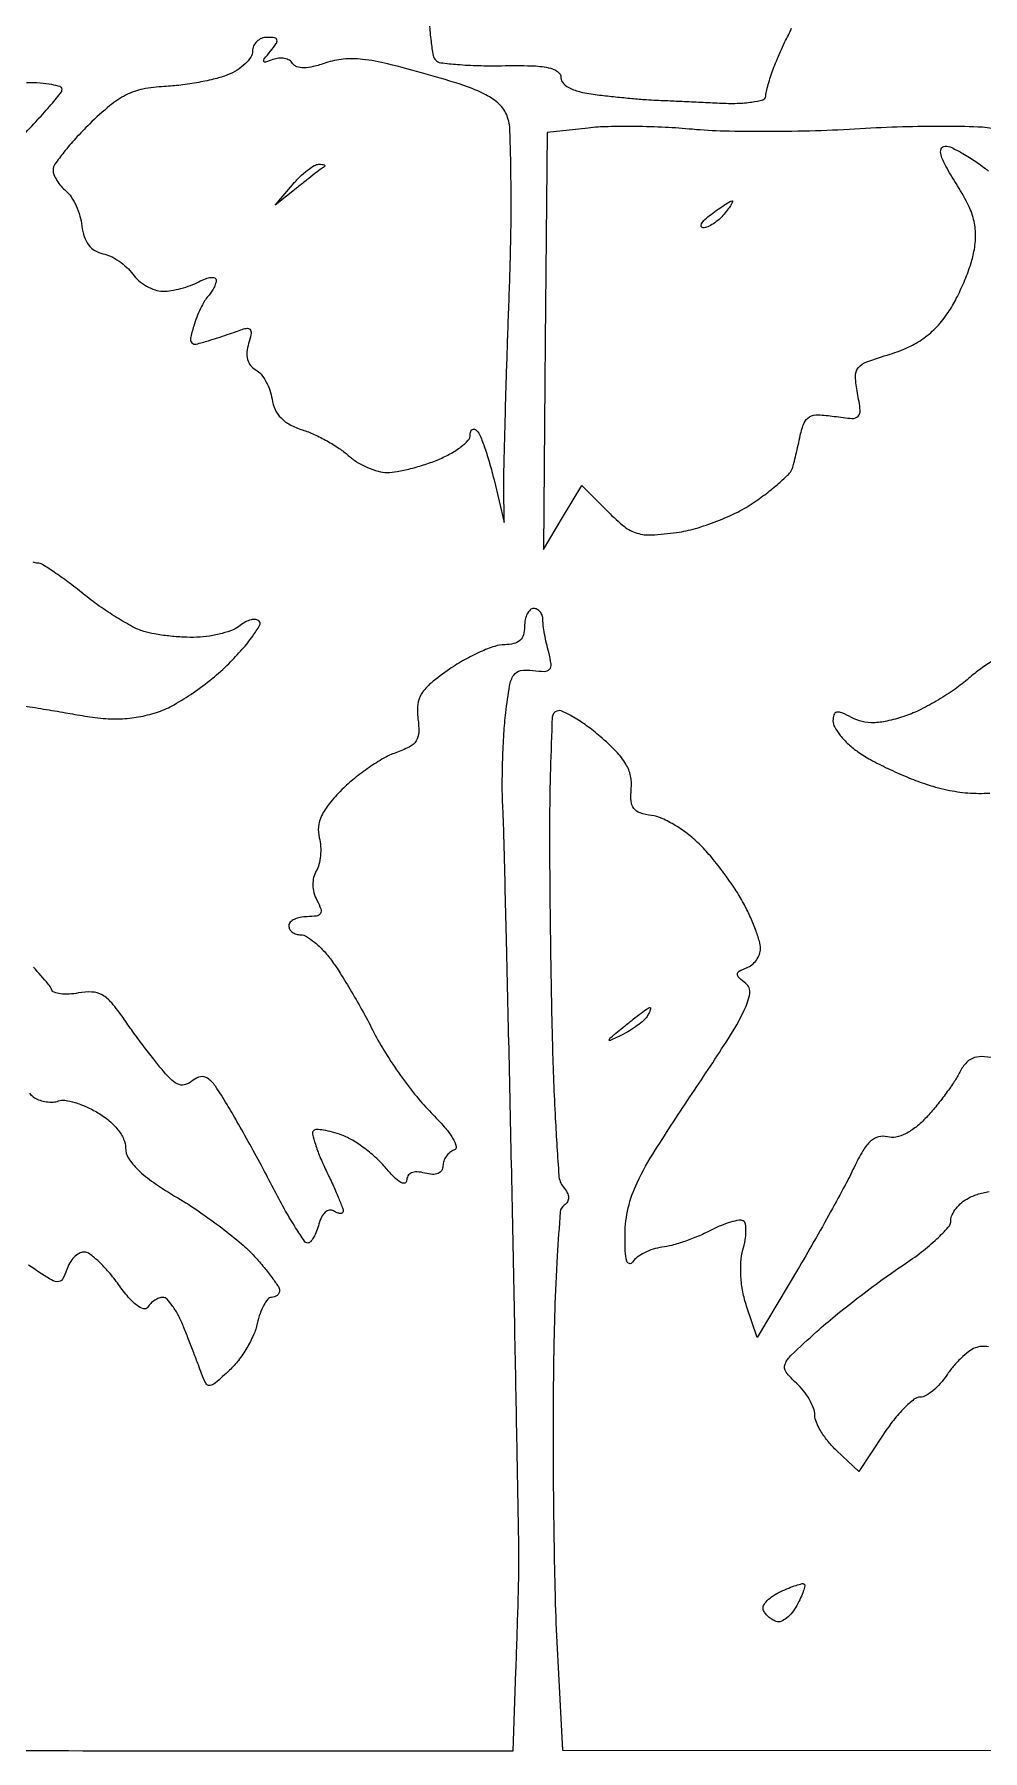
# Model space of a CAD drawing. Extents: x 0 to 102, y 0 to 135.
# Drawn here: x 32.4 to 41.24, y 0 to 16.02 of the extents above; entities that cross this region are included whole.
import ezdxf

# ---------------------------------------------------------------- set-up
doc = ezdxf.new("R2010")
doc.units = 0
doc.header["$MEASUREMENT"] = 0

msp = doc.modelspace()

# ---------------------------------------------------------------- linework, layer by layer
for points in [[(36.082035, 16.112494, 0.016098), (36.097164, 15.951528, 0.012771), (36.117179, 15.820385, 0.15336), (36.140575, 15.775591, 0.167222), (36.187382, 15.752765, 0.010125), (36.34495, 15.73662, 0.014233), (36.53716, 15.726347, 0.009983), (36.753925, 15.725271, -0.00944), (37.032632, 15.72419, -0.044319), (37.191723, 15.706403, -0.097696), (37.277789, 15.670552, -0.250376), (37.3086, 15.61288, 0.204819), (37.331989, 15.558178, 0.084924), (37.400018, 15.512308, 0.054578), (37.511574, 15.475986, 0.022705), (37.66815, 15.450667, 0.003313), (37.818215, 15.434354, 0.003104), (37.971785, 15.41965, 0.003089), (38.108225, 15.408291, 0.010636), (38.1969, 15.403354, -0.002312), (38.288802, 15.399771, -0.000562), (38.440448, 15.392985, -0.000577), (38.614311, 15.384809, -0.000574), (38.788398, 15.37622, 0.018466), (38.952433, 15.374003, 0.030659), (39.090215, 15.385703, 0.032025), (39.191893, 15.407379, 0.309979), (39.218705, 15.4395, -0.033967), (39.225859, 15.483197, -0.01003), (39.242667, 15.548951, -0.010018), (39.264588, 15.622315, -0.010628), (39.289032, 15.6933, -0.010262), (39.318628, 15.768837, -0.006373), (39.356293, 15.856287, -0.006392), (39.395681, 15.941671, -0.011477), (39.430493, 16.01055, 0.031366), (39.460404, 16.076083, 0.111847)], [(32.259462, 15.043126, 0.007018), (32.411258, 15.201629, 0.010433), (32.539234, 15.344955, 0.005863), (32.642123, 15.468031, 0.172832), (32.6556, 15.505856, 0.331707), (32.637955, 15.529526, 0.02722), (32.558307, 15.548615, 0.028012), (32.451354, 15.562032, 0.017197), (32.32439, 15.5664, 0.042185)], [(41.3694, 15.131907, 0.043516), (41.197642, 15.152792, 0.007787), (40.87449, 15.158755, 0.008358), (40.494589, 15.153497, 0.007461), (40.1004, 15.135557, -0.007926), (39.684518, 15.117017, -0.00648), (39.239331, 15.11001, -0.006554), (38.829562, 15.114243, -0.017081), (38.5353, 15.13121, 0.011035), (38.280682, 15.148982, 0.008772), (38.005228, 15.157268, 0.008885), (37.749566, 15.155928, 0.021915), (37.5624, 15.1434), (37.1817, 15.1011), (37.163356, 13.1553), (37.145011, 11.2095), (37.323915, 11.507732), (37.50282, 11.805965), (37.7485, 11.560285, 0.027694), (37.901135, 11.423682, 0.09619), (38.017886, 11.362475, 0.086907), (38.155435, 11.346212, 0.020135), (38.388275, 11.368622, 0.03676), (38.563177, 11.405847, 0.022285), (38.763614, 11.473999, 0.022269), (38.957558, 11.559877, 0.036174), (39.112617, 11.6515, 0.013188), (39.240955, 11.745543, 0.017019), (39.353374, 11.838856, 0.014863), (39.441049, 11.921614, 0.125675), (39.468466, 11.96793, 0.010052), (39.481352, 12.01554, 0.002504), (39.500463, 12.093899, 0.002559), (39.521426, 12.183795, 0.002568), (39.541442, 12.27379, -0.043017), (39.577767, 12.391348, -0.169117), (39.627092, 12.447503, -0.139833), (39.706712, 12.466746, -0.026255), (39.857481, 12.452649, 0.015839), (40.026201, 12.433322, 0.220641), (40.08223, 12.453898, 0.232), (40.101109, 12.50927, 0.017515), (40.074734, 12.670281, -0.03701), (40.055566, 12.824813, -0.189047), (40.082625, 12.905317, -0.131862), (40.163738, 12.962086, -0.014838), (40.379111, 13.033161, 0.036601), (40.549153, 13.097602, 0.046753), (40.693757, 13.182107, 0.048271), (40.816529, 13.289517, 0.04332), (40.921441, 13.422217, 0.02731), (40.996805, 13.551498, 0.018455), (41.068933, 13.706201, 0.018624), (41.127724, 13.861391, 0.034873), (41.161592, 13.991227, 0.046044), (41.176418, 14.149457, 0.064591), (41.158381, 14.290042, 0.054102), (41.101591, 14.438791, 0.022577), (40.99514, 14.625598, -0.013002), (40.898356, 14.788127, -0.055523), (40.854437, 14.891959, -0.159612), (40.856004, 14.949274, -0.316725), (40.891406, 14.9742, -0.109818), (40.953937, 14.960298, -0.020503), (41.058885, 14.905859, -0.021072), (41.178458, 14.830616, -0.017887), (41.298192, 14.74155, -0.01529)], [(32.253886, 9.758248, -0.001608), (32.456952, 9.725638, -0.001601), (32.664157, 9.690998, -0.002493), (32.84247, 9.659685, 0.024447), (33.040247, 9.633842, 0.032952), (33.220683, 9.631104, 0.03512), (33.390311, 9.651716, 0.035013), (33.555563, 9.695877, 0.046583), (33.700279, 9.761238, 0.020765), (33.877787, 9.872242, 0.020342), (34.057213, 10.006126, 0.025923), (34.210545, 10.144334, 0.015822), (34.336856, 10.278901, 0.025864), (34.434035, 10.401462, 0.023724), (34.498767, 10.502178, 0.339511), (34.493547, 10.541853, 0.1747), (34.462742, 10.556336, 0.081485), (34.418116, 10.553251, 0.065661), (34.366978, 10.53384, 0.049745), (34.317167, 10.500249, -0.078676), (34.251861, 10.461483, -0.028586), (34.149385, 10.427352, -0.027503), (34.031036, 10.402206, -0.029415), (33.913272, 10.390918, -0.021378), (33.788782, 10.391666, -0.01532), (33.650024, 10.402705, -0.015514), (33.518297, 10.42141, -0.03185), (33.417, 10.445745, -0.049123), (33.312141, 10.489783, -0.015226), (33.164041, 10.575807, -0.015064), (33.003392, 10.682627, -0.016035), (32.852862, 10.79682, 0.009258), (32.712545, 10.906292, 0.012879), (32.582699, 10.998652, 0.009341), (32.472119, 11.070129, 0.139685), (32.428351, 11.0826, -0.113301), (32.38555, 11.092425, -0.011206)], [(30.837266, 0.003997, 0.000932), (32.982498, 0), (36.862596, 0), (36.889197, 0.74025, 0.000889), (36.899513, 1.042267, 0.000951), (36.908513, 1.337605, 0.0009), (36.915309, 1.591496, 0.004468), (36.917598, 1.7343, 0.006261), (36.916585, 1.920836, 0.000131), (36.89974, 2.845468, 0.000305), (36.879101, 3.926515, 0.000206), (36.854278, 5.1606, 0.000369), (36.827717, 6.409704, 0.0005), (36.801765, 7.53786, 0.000332), (36.778396, 8.485116, 0.005589), (36.766954, 8.7984, -0.012128), (36.762059, 9.007291, -0.007643), (36.76599, 9.251274, -0.007672), (36.777214, 9.491221, -0.013954), (36.794852, 9.6867, -0.010966), (36.830072, 9.936937, -0.101743), (36.868814, 10.03846, -0.215238), (36.932884, 10.080387, -0.074113), (37.046257, 10.081237, 0.029015), (37.156593, 10.072118, 0.222388), (37.202956, 10.092447, 0.220366), (37.217303, 10.141215, 0.028493), (37.194635, 10.250437, -0.011214), (37.174289, 10.33387, -0.010094), (37.156918, 10.4211, -0.010173), (37.144514, 10.499944, -0.031203), (37.140555, 10.55385, 0.078351), (37.133733, 10.594247, 0.089659), (37.114888, 10.628536, 0.09957), (37.087156, 10.651468, 0.12374), (37.0548, 10.6596, 0.191087), (37.022493, 10.646785, 0.088204), (36.995051, 10.609897, 0.068025), (36.976434, 10.555154, 0.048028), (36.9702, 10.4904, -0.073334), (36.958959, 10.414171, -0.135653), (36.925825, 10.36161, -0.126223), (36.868438, 10.331181, -0.059176), (36.784397, 10.3212, 0.080151), (36.690969, 10.306126, 0.024253), (36.556536, 10.25423, 0.023612), (36.409206, 10.180476, 0.023672), (36.269614, 10.093217, 0.020058), (36.097044, 9.96308, 0.079467), (36.009131, 9.864042, 0.113728), (35.972968, 9.762094, 0.065122), (35.975023, 9.630931, -0.042969), (35.982607, 9.504348, -0.138702), (35.957802, 9.424636, -0.129691), (35.893694, 9.366624, -0.035553), (35.767471, 9.312287, 0.045806), (35.656375, 9.261742, 0.020607), (35.52046, 9.176581, 0.020198), (35.383291, 9.074168, 0.025925), (35.266329, 8.968744, 0.025364), (35.147203, 8.836878, 0.060693), (35.076985, 8.725554, 0.081921), (35.047791, 8.623265, 0.090355), (35.054543, 8.520618, -0.046047), (35.067148, 8.43935, -0.037767), (35.065948, 8.351459, -0.039208), (35.052215, 8.270251, -0.07707), (35.026783, 8.210056, 0.082144), (35.002259, 8.150337, 0.062436), (34.995112, 8.079827, 0.059102), (35.005673, 8.005816, 0.057959), (35.03328, 7.935808, -0.034703), (35.069193, 7.855821, -0.225701), (35.065278, 7.813064, -0.227475), (35.029691, 7.78933, -0.035224), (34.942777, 7.7832, 0.047166), (34.876879, 7.77697, 0.067147), (34.821177, 7.758349, 0.087294), (34.783615, 7.730912, 0.193822), (34.7706, 7.6986, 0.130281), (34.779151, 7.666338, 0.100666), (34.803203, 7.638851, 0.088559), (34.839183, 7.620365, 0.07463), (34.88159, 7.614, -0.139014), (34.935829, 7.598623, -0.034746), (35.011402, 7.544445, -0.032804), (35.092471, 7.467849, -0.027894), (35.167642, 7.377216, -0.019003), (35.250107, 7.256325, -0.007187), (35.356357, 7.081564, -0.007107), (35.466597, 6.887982, -0.008609), (35.564244, 6.703244, 0.022883), (35.671876, 6.512965, 0.014708), (35.81297, 6.302217, 0.014785), (35.963552, 6.103698, 0.02673), (36.09987, 5.95197, -0.017623), (36.221354, 5.821607, -0.042312), (36.299119, 5.715026, -0.073775), (36.330904, 5.639528, -0.393698), (36.311377, 5.603693, 0.089748), (36.272172, 5.582235, 0.06985), (36.238932, 5.546665, 0.06915), (36.216488, 5.502913, 0.084174), (36.2088, 5.45757, -0.138708), (36.196579, 5.414364, -0.161113), (36.164039, 5.386956, -0.111351), (36.110819, 5.378437, -0.048218), (36.0396, 5.389887, 0.048195), (35.967404, 5.401498, 0.115871), (35.914334, 5.392521, 0.165067), (35.882108, 5.363944, 0.129343), (35.86998, 5.318517, -0.362795), (35.8518, 5.29692, -0.180948), (35.814186, 5.30388, -0.062034), (35.753152, 5.35173, -0.022921), (35.67963, 5.432876, 0.034029), (35.590531, 5.52693, 0.024679), (35.479706, 5.619346, 0.025091), (35.365205, 5.696934, 0.04876), (35.265749, 5.744724, 0.020701), (35.176965, 5.773076, 0.028912), (35.095472, 5.790436, 0.028627), (35.029485, 5.796714, 0.208705), (35.000568, 5.785368, 0.261973), (34.991736, 5.753818, 0.017203), (35.018283, 5.659318, 0.021393), (35.060662, 5.543595, 0.014063), (35.11877, 5.414156, -0.005659), (35.179843, 5.284008, -0.007867), (35.231367, 5.166013, -0.005169), (35.27183, 5.066343, -0.094101), (35.2782, 5.032794, -0.248553), (35.270452, 5.018171, -0.162739), (35.251676, 5.0129, -0.086439), (35.222558, 5.019455, -0.039948), (35.187906, 5.037219, 0.189716), (35.149832, 5.044092, 0.133697), (35.110474, 5.024485, 0.092644), (35.075561, 4.979315, 0.054424), (35.051139, 4.915312, -0.027969), (35.02921, 4.847254, -0.039458), (35.001706, 4.789803, -0.044705), (34.972971, 4.7491, -0.220136), (34.948116, 4.7376, -0.248649), (34.917031, 4.754077, -0.007584), (34.834495, 4.879833, -0.013307), (34.740957, 5.036223, -0.00861), (34.640733, 5.221798, 0.003643), (34.530411, 5.431012, 0.002744), (34.406202, 5.659444, 0.002774), (34.287055, 5.872917, 0.006397), (34.194562, 6.031718, 0.014694), (34.086231, 6.200882, 0.088819), (34.013518, 6.274953, 0.200994), (33.948626, 6.289516, 0.129921), (33.87779, 6.256657, -0.084324), (33.808701, 6.216688, -0.173554), (33.747058, 6.215915, -0.111033), (33.68011, 6.257173, -0.024819), (33.588292, 6.356188, -0.009143), (33.510263, 6.452721, -0.004349), (33.413208, 6.579649, -0.004309), (33.314027, 6.714121, -0.006103), (33.228264, 6.835617, 0.025305), (33.118761, 6.978751, 0.088713), (33.029579, 7.052382, 0.115887), (32.934145, 7.08008, 0.060038), (32.809598, 7.071572, -0.03309), (32.720805, 7.060686, -0.047276), (32.64153, 7.063752, -0.057453), (32.581843, 7.07886, -0.221083), (32.555798, 7.105562, 0.093813), (32.527601, 7.154261, 0.003625), (32.38989, 7.311534, 0.00636)], [(41.326217, 10.165601, 0.021777), (41.211915, 10.087436, 0.018125), (41.097394, 9.994903, -0.028567), (40.968201, 9.894899, -0.018752), (40.809156, 9.794272, -0.01888), (40.646374, 9.707685, -0.034132), (40.506393, 9.651309, -0.023338), (40.348979, 9.608089, -0.050676), (40.224648, 9.593095, -0.063495), (40.118949, 9.604561, -0.064217), (40.019943, 9.642183, 0.021001), (39.929511, 9.685799, 0.147635), (39.88148, 9.691311, 0.279776), (39.855278, 9.668121, 0.075316), (39.8466, 9.610837, 0.130718), (39.862274, 9.551907, 0.039459), (39.914941, 9.474726, 0.036547), (39.990214, 9.394046, 0.032573), (40.07925, 9.32177, 0.029831), (40.19571, 9.249225, 0.013088), (40.357712, 9.166672, 0.012899), (40.534686, 9.087787, 0.016859), (40.700506, 9.02541, 0.026977), (40.909368, 8.967123, 0.035827), (41.104413, 8.938328, 0.034143), (41.308782, 8.936959, 0.021445)], [(41.349916, 6.464771, 0.04221), (41.231115, 6.477422, 0.108992), (41.146991, 6.460771, 0.117673), (41.081564, 6.411362, 0.053763), (41.022329, 6.321402, -0.028302), (40.970753, 6.23367, -0.012366), (40.893076, 6.123188, -0.012192), (40.804594, 6.009625, -0.015931), (40.717974, 5.910493, -0.035558), (40.620925, 5.820135, -0.053769), (40.523908, 5.757787, -0.065312), (40.432931, 5.726288, -0.115169), (40.353845, 5.72838, 0.127791), (40.271402, 5.72851, 0.122863), (40.197929, 5.688644, 0.074478), (40.125524, 5.599195, 0.022294), (40.043184, 5.443787, -0.011806), (39.959124, 5.276755, -0.003613), (39.824341, 5.028319, -0.003614), (39.669365, 4.752258, -0.003946), (39.51484, 4.486496), (39.140781, 3.854691), (39.041165, 4.148096, -0.034629), (39.005858, 4.281856, -0.03104), (38.987713, 4.424205, -0.032302), (38.987693, 4.559886, -0.052962), (39.007142, 4.673009, 0.027899), (39.027636, 4.764525, 0.039017), (39.034877, 4.848001, 0.043921), (39.02967, 4.913572, 0.215805), (39.009451, 4.94363, 0.183604), (38.970317, 4.951173, 0.028379), (38.891986, 4.932874, 0.028486), (38.79793, 4.899264, 0.021293), (38.698434, 4.852092, -0.021843), (38.58895, 4.800331, -0.016518), (38.464731, 4.752876, -0.016786), (38.344901, 4.716029, -0.036781), (38.25073, 4.697799, 0.047221), (38.168771, 4.680153, 0.041615), (38.087857, 4.646929, 0.043861), (38.019671, 4.604137, 0.089749), (37.977076, 4.557828, -0.314554), (37.94754, 4.545457, -0.281784), (37.923163, 4.568727, -0.055209), (37.909313, 4.661005, -0.012006), (37.906948, 4.8222, -0.055844), (37.936459, 5.065073, -0.05345), (38.019095, 5.299213, -0.030237), (38.188456, 5.604464, -0.005838), (38.534058, 6.1335, 0.004418), (38.870435, 6.645235, 0.029794), (39.019372, 6.909571, 0.071463), (39.070178, 7.067713, 0.276401), (39.034319, 7.159845, -0.02053), (38.967906, 7.215936, -0.221072), (38.954766, 7.24761, -0.267824), (38.971604, 7.274156, -0.02895), (39.040414, 7.305239, 0.079766), (39.089875, 7.333928, 0.06546), (39.131793, 7.378452, 0.066619), (39.160134, 7.431396, 0.089852), (39.1698, 7.484751, 0.071789), (39.159873, 7.553539, 0.017349), (39.123453, 7.662939, 0.017449), (39.072418, 7.786761, 0.016542), (39.012024, 7.90899, 0.023145), (38.93401, 8.039642, 0.013363), (38.828897, 8.189621, 0.013336), (38.715115, 8.334817, 0.021727), (38.610174, 8.450951, 0.032952), (38.501187, 8.547831, 0.028881), (38.375668, 8.634263, 0.029982), (38.252881, 8.699023, 0.072662), (38.1546, 8.727318, -0.04577), (38.047204, 8.752094, -0.152237), (37.988949, 8.793715, -0.146896), (37.963483, 8.862081, -0.04162), (37.965586, 8.976844, 0.079975), (37.958628, 9.096461, 0.079995), (37.914483, 9.20784, 0.058975), (37.824543, 9.324973, 0.022815), (37.674894, 9.465096, 0.01838), (37.548378, 9.565362, 0.025292), (37.427272, 9.645197, 0.023761), (37.32409, 9.699538, 0.192186), (37.271708, 9.702552, 0.310809), (37.228158, 9.644769, 0.003832), (37.210785, 9.155632, 0.007809), (37.202715, 8.495354, 0.002557), (37.210995, 7.522299, 0.002957), (37.229194, 6.590929, 0.007046), (37.256555, 5.899347, 0.003988), (37.289312, 5.368347, 0.155766), (37.332455, 5.259902, -0.049783), (37.367403, 5.207503, -0.111856), (37.379892, 5.16165, -0.145912), (37.370102, 5.122764, -0.111178), (37.339759, 5.090702, 0.229155), (37.302702, 5.027278, 0.003955), (37.273786, 4.616838, 0.008579), (37.25073, 4.107878, 0.004387), (37.238367, 3.4686, 0.003373), (37.235815, 2.799773, 0.002755), (37.241854, 2.084184, 0.002783), (37.254706, 1.425725, 0.007301), (37.273454, 0.953495), (37.325073, 0.003489), (41.551905, 0.001623, 0.001305)], [(32.353635, 6.137433, 0.113382), (32.398137, 6.093464, 0.059915), (32.450277, 6.069305, 0.046032), (32.511542, 6.055464, 0.047149), (32.572218, 6.05328, 0.077191), (32.622398, 6.064098, -0.131491), (32.681344, 6.070305, -0.034051), (32.775249, 6.048849, -0.032232), (32.882777, 6.008725, -0.028), (32.98962, 5.95343, -0.040305), (33.094876, 5.879216, -0.052322), (33.177124, 5.794658, -0.060493), (33.230101, 5.707501, -0.106734), (33.2478, 5.625535, 0.142551), (33.275986, 5.52868, 0.060099), (33.362699, 5.422851, 0.040792), (33.510535, 5.302625, 0.015546), (33.73425, 5.15919, -0.015291), (33.93745, 5.029053, -0.012668), (34.145749, 4.878597, -0.012862), (34.329739, 4.730845, -0.033281), (34.451999, 4.612565, -0.011178), (34.54069, 4.510013, -0.015185), (34.61575, 4.413363, -0.01205), (34.673102, 4.330578, -0.14104), (34.684649, 4.29345, -0.122794), (34.67916, 4.269254, -0.103142), (34.662726, 4.248638, -0.093175), (34.637766, 4.234793, -0.080327), (34.608122, 4.23, 0.225348), (34.57456, 4.214065, 0.047326), (34.537431, 4.158567, 0.041006), (34.502976, 4.079955, 0.028736), (34.476833, 3.986824, -0.050848), (34.441604, 3.879733, -0.02895), (34.378922, 3.758535, -0.028639), (34.300896, 3.642617, -0.041747), (34.218519, 3.551151, -0.008881), (34.087243, 3.432141, -0.150607), (34.03454, 3.408625, -0.310027), (33.996716, 3.428342, -0.037069), (33.956618, 3.519377, 0.00467), (33.927235, 3.599837, 0.001686), (33.884023, 3.713654, 0.001672), (33.835855, 3.838002, 0.001987), (33.789527, 3.95505, 0.024586), (33.741233, 4.060346, 0.033843), (33.687121, 4.149233, 0.035922), (33.634813, 4.213089, 0.206009), (33.59551, 4.23, 0.091638), (33.55923, 4.223294, 0.053094), (33.519604, 4.203085, 0.050665), (33.482844, 4.173423, 0.059326), (33.454958, 4.138375, -0.340989), (33.416415, 4.123868, -0.091024), (33.354258, 4.156135, -0.051064), (33.273896, 4.232885, -0.021987), (33.182654, 4.349875, 0.021847), (33.092185, 4.465938, 0.027984), (32.998699, 4.563957, 0.028082), (32.914025, 4.634837, 0.161586), (32.859289, 4.653, 0.131992), (32.814241, 4.640897, 0.068472), (32.767953, 4.604849, 0.060583), (32.727484, 4.551768, 0.055817), (32.699576, 4.489081, -0.058119), (32.659248, 4.399603, -0.295569), (32.612514, 4.376653, -0.112911), (32.538635, 4.40305, -0.007049), (32.343669, 4.531381, 0.034977)], [(41.297947, 3.769552, 0.055575), (41.232136, 3.77209, 0.073613), (41.173698, 3.759056, 0.071721), (41.113486, 3.725407, 0.027784), (41.040746, 3.663092, 0.026814), (40.96824, 3.585772, 0.029914), (40.907225, 3.503796, -0.035722), (40.847585, 3.42558, -0.039493), (40.779238, 3.359441, -0.043092), (40.712529, 3.31342, -0.130172), (40.659592, 3.2994, 0.171757), (40.601876, 3.278971, 0.02756), (40.51187, 3.197528, 0.027744), (40.412584, 3.085399, 0.021164), (40.316384, 2.952602), (40.086884, 2.605804), (39.882142, 2.798149, -0.033104), (39.803791, 2.882181, -0.033487), (39.737543, 2.975511, -0.035484), (39.691389, 3.064294, -0.102473), (39.6774, 3.131835, 0.092252), (39.665254, 3.197106, 0.039394), (39.626744, 3.2775, 0.037241), (39.570941, 3.359083, 0.04024), (39.504955, 3.429237, -0.047986), (39.409806, 3.533582, -0.260546), (39.399971, 3.606714, -0.109843), (39.458256, 3.692851, -0.006271), (39.695305, 3.911285, -0.012274), (39.866172, 4.057399, -0.006743), (40.081998, 4.228189, -0.006718), (40.305815, 4.395706, -0.010674), (40.50225, 4.532336, 0.017626), (40.672359, 4.654199, 0.024071), (40.815931, 4.776363, 0.022258), (40.922205, 4.885275, 0.1842), (40.9464, 4.948723, -0.111051), (40.958283, 5.001567, -0.055583), (40.994469, 5.060134, -0.0512), (41.047448, 5.11512, -0.052619), (41.110038, 5.157623, -0.04912), (41.191121, 5.19126, -0.022735), (41.301795, 5.219474, -0.022262)]]:
    msp.add_lwpolyline(points, format="xyb")
for points in [[(34.569459, 15.9894, 0.092872), (34.517062, 15.979583, 0.096281), (34.47252, 15.951508, 0.099254), (34.442709, 15.909624, 0.105567), (34.4322, 15.860406, -0.14543), (34.415541, 15.804342, -0.058418), (34.363859, 15.742278, -0.051217), (34.288558, 15.684153, -0.04464), (34.19955, 15.639409, -0.033755), (34.085167, 15.602882, -0.014913), (33.929975, 15.569513, -0.014682), (33.762784, 15.543799, -0.019141), (33.608547, 15.530662, 0.038064), (33.410168, 15.506181, 0.066806), (33.25412, 15.452332, 0.057095), (33.102129, 15.352803, 0.021083), (32.912021, 15.180609, 0.01307), (32.782395, 15.04599, 0.017608), (32.672768, 14.917188, 0.01476), (32.589935, 14.806034, 0.150108), (32.572424, 14.751909, 0.098949), (32.580495, 14.708135, 0.042586), (32.60722, 14.654826, 0.039943), (32.64635, 14.601121, 0.042164), (32.692878, 14.555368, -0.076627), (32.741509, 14.50049, -0.036739), (32.786642, 14.417621, -0.035323), (32.821931, 14.322327, -0.042178), (32.840928, 14.228482, 0.052269), (32.862987, 14.129775, 0.080715), (32.903686, 14.052618, 0.092354), (32.961921, 13.999429, 0.092309), (33.035413, 13.970768, -0.064638), (33.107991, 13.946969, -0.038341), (33.187018, 13.901449, -0.037751), (33.260149, 13.842948, -0.052451), (33.31516, 13.779694, 0.062883), (33.370364, 13.718824, 0.048542), (33.443788, 13.667334, 0.049687), (33.523315, 13.632269, 0.07916), (33.596559, 13.6206, 0.040836), (33.673491, 13.626894, 0.023372), (33.764665, 13.646326, 0.023224), (33.855124, 13.674622, 0.035463), (33.930162, 13.708177, -0.032168), (33.992954, 13.736753, -0.065026), (34.045731, 13.749272, -0.11793), (34.080336, 13.744687, -0.310508), (34.0938, 13.725097, -0.080149), (34.088509, 13.6923, -0.03539), (34.071742, 13.651587, -0.033866), (34.047446, 13.610036, -0.038678), (34.018709, 13.57407, 0.055961), (33.98573, 13.529744, 0.019141), (33.948003, 13.45894, 0.018752), (33.912005, 13.376966, 0.020577), (33.883457, 13.294998, 0.019453), (33.853338, 13.179501, 0.257801), (33.865424, 13.138766, 0.256482), (33.906403, 13.127177, 0.019285), (34.021998, 13.158558, 0.002871), (34.106539, 13.185582, 0.002378), (34.196263, 13.215304, 0.0024), (34.278263, 13.24334, 0.006456), (34.336213, 13.264307, -0.082212), (34.386622, 13.274316, -0.30343), (34.412814, 13.257996, -0.158462), (34.417587, 13.214791, -0.025771), (34.395955, 13.132077, 0.055807), (34.380238, 13.052848, 0.08764), (34.386495, 12.983897, 0.100672), (34.414611, 12.927994, 0.096937), (34.462653, 12.886629, -0.092178), (34.51172, 12.845181, -0.045197), (34.55775, 12.777201, -0.042761), (34.594147, 12.695569, -0.04802), (34.614411, 12.612027, 0.074492), (34.643209, 12.515771, 0.085548), (34.698122, 12.437218, 0.075738), (34.782153, 12.374806, 0.044847), (34.8975, 12.326309, -0.030201), (35.007424, 12.28383, -0.020048), (35.12805, 12.222673, -0.020204), (35.240802, 12.153587, -0.03667), (35.325953, 12.087032, 0.045997), (35.406595, 12.026385, 0.035167), (35.504413, 11.975139, 0.036075), (35.603724, 11.939992, 0.067109), (35.68822, 11.9286, 0.045259), (35.780458, 11.936966, 0.017159), (35.906904, 11.964609, 0.01683), (36.043133, 12.004254, 0.019734), (36.169217, 12.051183, 0.02791), (36.281549, 12.105665, 0.037051), (36.376419, 12.168019, 0.040608), (36.443745, 12.229087, 0.190487), (36.4626, 12.276783, -0.064456), (36.467134, 12.311807, -0.189639), (36.481238, 12.331059, -0.242351), (36.501865, 12.332881, -0.098755), (36.52605, 12.316889, -0.102811), (36.555811, 12.271931, -0.011503), (36.59891, 12.156327, -0.013587), (36.643781, 12.014631, -0.010629), (36.684985, 11.858639), (36.78047, 11.4633), (36.7771, 11.8017, -0.008458), (36.778546, 12.00961, -0.001009), (36.790456, 12.469586, -0.001204), (36.807036, 13.016316, -0.000988), (36.827303, 13.600154, 0.005206), (36.842372, 14.173786, 0.007177), (36.843144, 14.689169, 0.004783), (36.833484, 15.119909, 0.083023), (36.805998, 15.257153, 0.113923), (36.734042, 15.364578, 0.069098), (36.60858, 15.453347, 0.040044), (36.401884, 15.540187, 0.010076), (36.052453, 15.64734, 0.009198), (35.692511, 15.742708, 0.032633), (35.457494, 15.784349, 0.050235), (35.279275, 15.786085, 0.061272), (35.116363, 15.750844, -0.023678), (34.999506, 15.716216, -0.056679), (34.909959, 15.704736, -0.085955), (34.845733, 15.714919, -0.173847), (34.806213, 15.74642, 0.12642), (34.776239, 15.775237, 0.081086), (34.730696, 15.791985, 0.072419), (34.676933, 15.794459, 0.067053), (34.623177, 15.781731, -0.015123), (34.553201, 15.75728, -0.419367), (34.537692, 15.765518, -0.241222), (34.541979, 15.788421, -0.008571), (34.599793, 15.860563, 0.019533), (34.653629, 15.930846, 0.214668), (34.660233, 15.964874, 0.309069), (34.638713, 15.984526, 0.035149)], [(35.051612, 14.805, -0.023625), (35.082319, 14.803548, -0.079771), (35.101704, 14.798522, -0.298494), (35.106508, 14.791153, -0.257845), (35.10195, 14.782948, 0.023042), (35.079157, 14.767184, 0.001477), (35.014927, 14.717937, 0.002159), (34.93878, 14.658669, 0.001606), (34.8552, 14.592598), (34.6437, 14.4243), (34.804862, 14.61465, -0.024087), (34.872842, 14.687517, -0.028718), (34.943824, 14.749085, -0.029524), (35.008364, 14.793054, -0.135575)], [(38.905209, 14.463909, -0.560203), (38.910524, 14.456691, -0.037411), (38.896525, 14.428533, -0.02629), (38.86962, 14.38824, -0.012857), (38.8314, 14.3397, -0.038084), (38.784423, 14.291143, -0.037668), (38.730461, 14.250077, -0.040259), (38.677759, 14.221645, -0.103938), (38.635672, 14.2128, -0.310313), (38.617997, 14.224938, -0.229769), (38.620059, 14.249287, -0.072188), (38.652324, 14.289162, -0.02471), (38.70948, 14.337009, -0.007596), (38.774681, 14.384785, -0.010491), (38.834716, 14.425523, -0.007369), (38.885773, 14.457566, -0.115649)], [(38.138443, 6.935319, -0.439351), (38.144468, 6.929637, -0.072971), (38.14163, 6.91193, -0.041954), (38.130703, 6.885231, -0.020319), (38.112581, 6.853055, -0.073097), (38.080208, 6.814582, -0.02274), (38.021322, 6.766975, -0.022195), (37.949819, 6.719097, -0.02276), (37.874938, 6.678177, -0.004741), (37.76767, 6.627003, -0.651972), (37.759568, 6.634107, -0.144157), (37.774396, 6.656209, -0.001983), (37.9008, 6.760441, -0.00515), (37.98374, 6.826868, -0.007647), (38.057851, 6.883172, -0.003884), (38.121419, 6.929194, -0.137618)], [(39.578504, 1.555469, -0.321346), (39.584766, 1.539476, -0.021186), (39.569735, 1.48929, -0.024342), (39.544556, 1.426622, -0.01517), (39.509327, 1.355705, -0.045287), (39.465146, 1.288551, -0.058802), (39.412863, 1.236736, -0.071666), (39.360799, 1.206901, -0.176555), (39.31741, 1.205697, -0.05938), (39.279184, 1.22371, -0.046304), (39.242644, 1.251577, -0.047576), (39.213089, 1.284494, -0.078865), (39.19592, 1.31754, -0.209524), (39.199316, 1.354623, -0.067135), (39.233033, 1.400054, -0.053642), (39.288796, 1.446179, -0.037977), (39.359833, 1.485726, -0.012544), (39.434918, 1.518091, -0.018289), (39.502718, 1.54248, -0.014004), (39.558862, 1.558669, -0.210132)]]:
    msp.add_lwpolyline(points, format="xyb", close=True)

doc.saveas('drawing.dxf')
